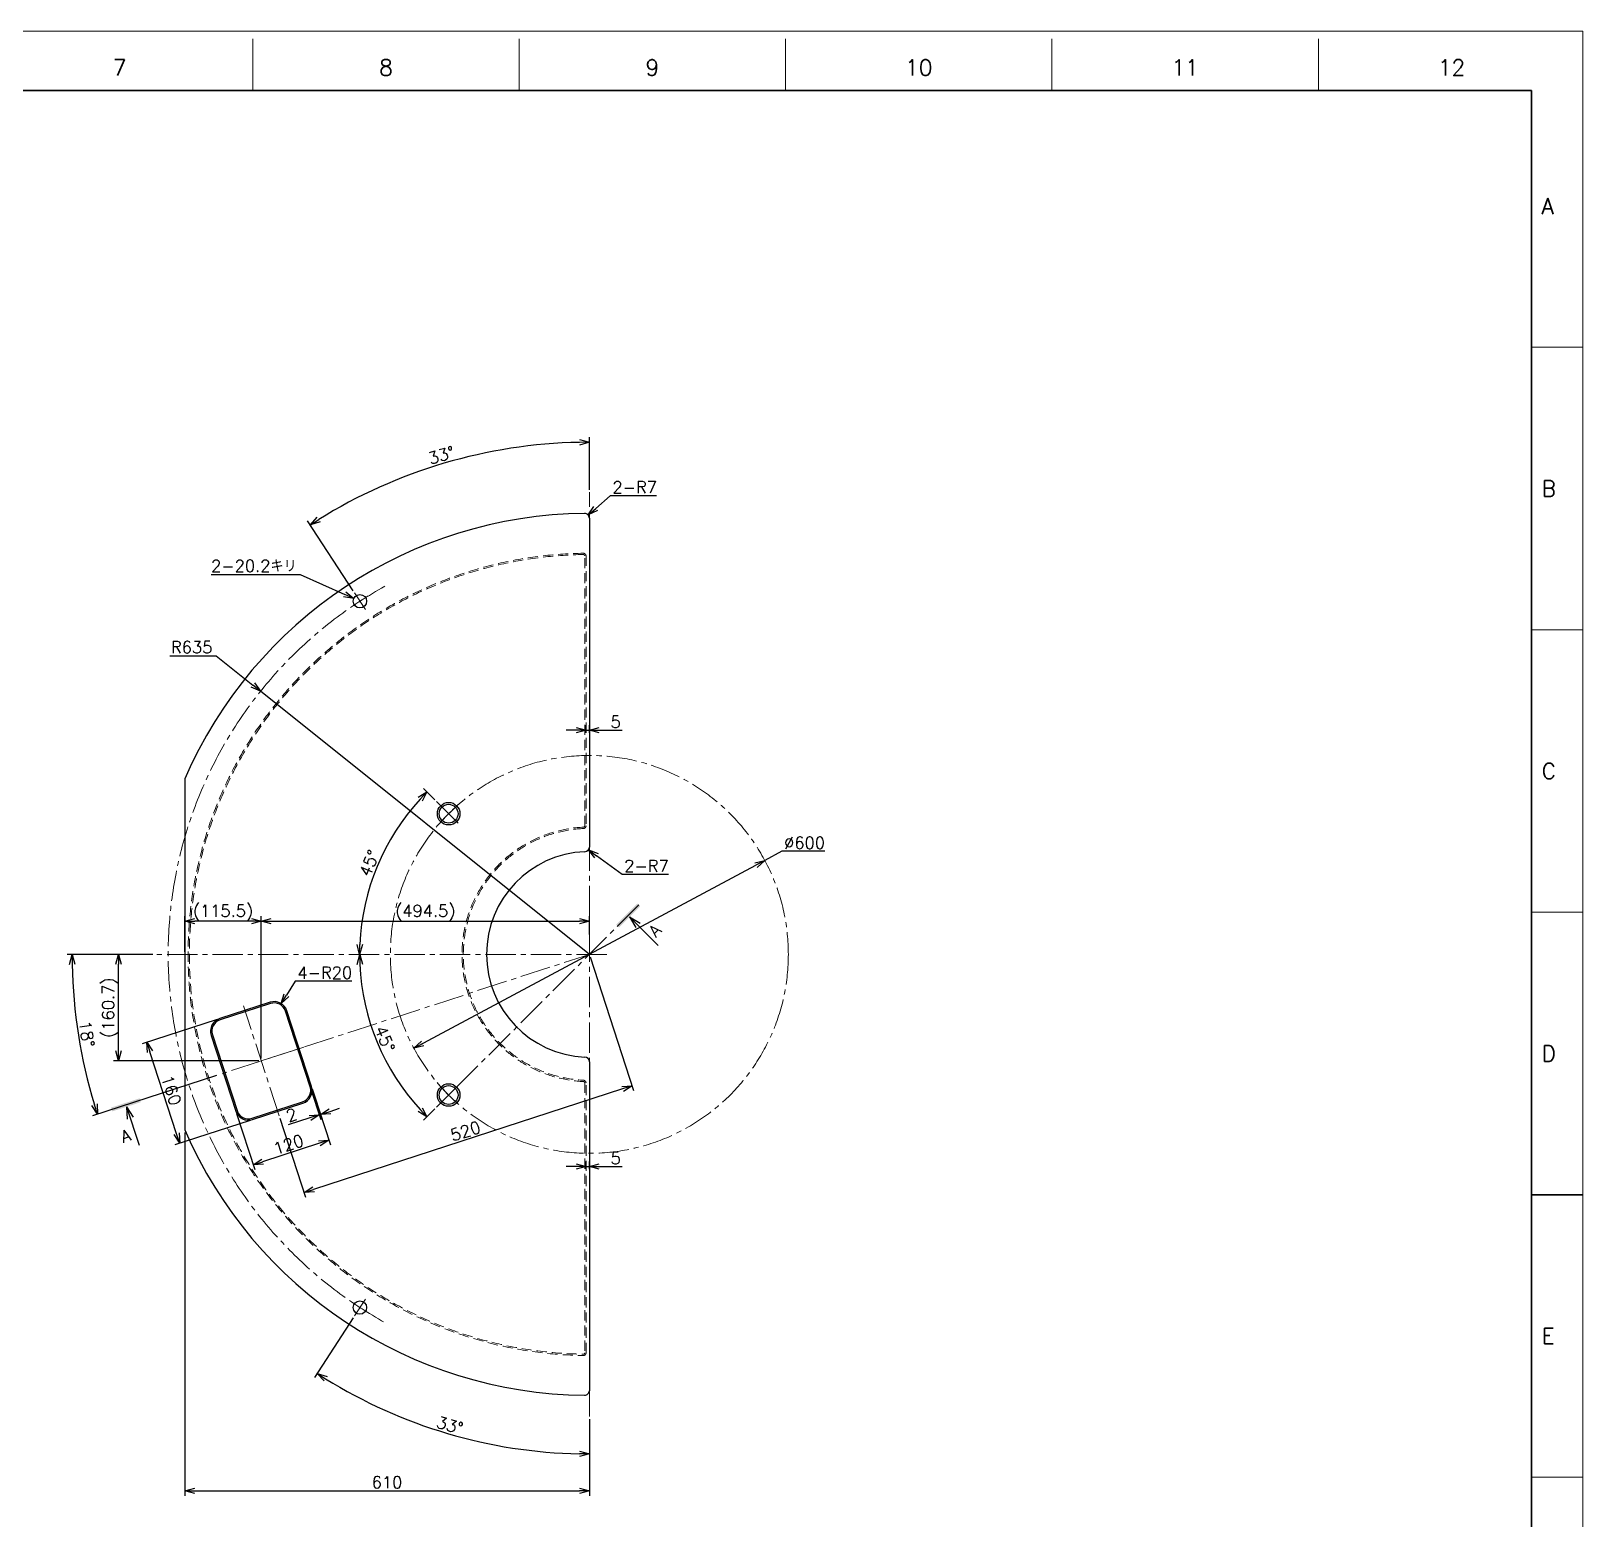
# Model space of a CAD drawing. Header units: millimetres. Extents: x 0 to 4969, y -29 to 3498.
# Drawn here: x 2630 to 4969, y 1254 to 3498 of the extents above; entities that cross this region are included whole.
import ezdxf
from ezdxf.enums import TextEntityAlignment as Align

# ---------------------------------------------------------------- set-up
doc = ezdxf.new("R2010")
doc.units = ezdxf.units.MM
doc.header["$LTSCALE"] = 2.4
doc.header["$PDMODE"] = 99
doc.header["$PDSIZE"] = 1
doc.linetypes.add('CENTER2', pattern=[28.575, 19.05, -3.175, 3.175, -3.175])
doc.linetypes.add('HIDDEN', pattern=[9.525, 6.35, -3.175])
for name, color, linetype, lineweight in [('04_HIDDEN', 2, 'HIDDEN', 13), ('05_CENTER', 4, 'CENTER2', 13), ('08_DIM', 3, 'Continuous', 13), ('90_FRAME', 5, 'Continuous', 35)]:
    doc.layers.add(name, color=color, linetype=linetype, lineweight=lineweight)
doc.layers.add('91_BLANK', color=5, linetype='Continuous', lineweight=0, plot=False)
doc.styles.add('KSS_TXT', font='txt.shx', dxfattribs={"bigfont": 'extfont2.shx'})
doc.styles.get("Standard").update_dxf_attribs({"font": 'txt.shx', "bigfont": 'extfont2.shx'})
doc.dimstyles.new('KSS_DIM', dxfattribs={"dimscale": 6, "dimtxt": 3, "dimasz": 2.5, "dimexe": 1.25, "dimexo": 0.625, "dimtad": 1, "dimdsep": 46, "dimtxsty": 'KSS_TXT', "dimblk": 'OPEN30', "dimcen": 0, "dimazin": 2, "dimtfac": 0.75, "dimtmove": 0, "dimatfit": 3, "dimldrblk": 'OPEN30', "dimfxl": 1.25, "dimtolj": 1, "dimarcsym": 0})
doc.dimstyles.new('KSS_DIM$3', dxfattribs={"dimscale": 6, "dimtxt": 3, "dimasz": 2.5, "dimexe": 1.25, "dimexo": 0.625, "dimtad": 1, "dimtih": 1, "dimtoh": 1, "dimdsep": 46, "dimtxsty": 'KSS_TXT', "dimblk": 'OPEN30', "dimcen": 0, "dimazin": 2, "dimtfac": 0.75, "dimtofl": 0, "dimtmove": 0, "dimatfit": 3, "dimldrblk": 'OPEN30', "dimfxl": 1.25, "dimtolj": 1, "dimarcsym": 0})
doc.dimstyles.new('KSS_DIM$4', dxfattribs={"dimscale": 6, "dimtxt": 3, "dimasz": 2.5, "dimexe": 1.25, "dimexo": 0.625, "dimtad": 1, "dimdsep": 46, "dimtxsty": 'KSS_TXT', "dimblk": 'OPEN30', "dimcen": 0, "dimse1": 1, "dimazin": 2, "dimtfac": 0.75, "dimtmove": 0, "dimatfit": 3, "dimldrblk": 'OPEN30', "dimfxl": 1.25, "dimtolj": 1, "dimarcsym": 0})

# ---------------------------------------------------------------- blocks, each defined once
blk = doc.blocks.new('_Open30')
at = {"color": 0, "linetype": 'ByBlock', "lineweight": -2}
for p, q in [((-1, 0.27), (0, 0)), ((0, 0), (-1, -0.27)), ((0, 0), (-1, 0))]:
    blk.add_line(p, q, dxfattribs=at)
blk = doc.blocks.new('*D160')
at = {"layer": '08_DIM', "color": 0, "lineweight": -2, "transparency": 16777216}
for p, q in [((3051.5, 1901.7), (3066.4, 1855.9)), ((3053.4, 1902.3), (3068.3, 1856.6)), ((3080.3, 1868.3), (3094.5, 1873)), ((3049.8, 1858.4), (3017, 1847.8)), ((3066, 1863.7), (3064.1, 1863.1))]:
    blk.add_line(p, q, dxfattribs=at)
at = {"layer": 'Defpoints', "color": 0, "transparency": 16777216}
for p in [(3050.4, 1905.3), (3052.3, 1905.9), (3064.1, 1863.1)]:
    blk.add_point(p, dxfattribs=at)
at = {"layer": '08_DIM', "color": 0, "lineweight": -2, "transparency": 16777216, "xscale": 15, "yscale": 15, "zscale": 15}
for p, rotation in [((3066, 1863.7), 197.9981486124472), ((3064.1, 1863.1), 17.99814861244724)]:
    blk.add_blockref('_Open30', p, dxfattribs=dict(at, rotation=rotation))
at = {"layer": '08_DIM', "color": 0, "transparency": 16777216, "insert": (3022.3, 1862.9), "char_height": 18, "attachment_point": 5, "rotation": 17.9981, "style": 'KSS_TXT'}
blk.add_mtext('\\A1;2', dxfattribs=at)
blk = doc.blocks.new('*D161')
at = {"layer": '08_DIM', "color": 0, "lineweight": -2, "transparency": 16777216}
for p, q in [((3053.4, 1902.3), (3080.9, 1817.7)), ((2939.3, 1865.3), (2966.8, 1780.7)), ((3064.3, 1820.2), (2978.7, 1792.4))]:
    blk.add_line(p, q, dxfattribs=at)
at = {"layer": 'Defpoints', "color": 0, "transparency": 16777216}
for p in [(3052.3, 1905.9), (2938.1, 1868.8), (2964.5, 1787.8)]:
    blk.add_point(p, dxfattribs=at)
at = {"layer": '08_DIM', "color": 0, "lineweight": -2, "transparency": 16777216, "xscale": 15, "yscale": 15, "zscale": 15}
for p, rotation in [((3078.6, 1824.9), 17.998148612449), ((2964.5, 1787.8), 197.998148612449)]:
    blk.add_blockref('_Open30', p, dxfattribs=dict(at, rotation=rotation))
at = {"layer": '08_DIM', "color": 0, "transparency": 16777216, "insert": (3017.6, 1818.5), "char_height": 18, "attachment_point": 5, "rotation": 17.9981, "style": 'KSS_TXT'}
blk.add_mtext('\\A1;120', dxfattribs=at)
blk = doc.blocks.new('*D162')
at = {"layer": '08_DIM', "color": 0, "lineweight": -2, "transparency": 16777216}
for p, q in [((2910.3, 2007), (2797, 1970.2)), ((2848.9, 1834.6), (2808.8, 1958.2)), ((2959.8, 1854.8), (2846.4, 1818))]:
    blk.add_line(p, q, dxfattribs=at)
at = {"layer": 'Defpoints', "color": 0, "transparency": 16777216}
for p in [(2913.9, 2008.1), (2804.1, 1972.5), (2963.4, 1856)]:
    blk.add_point(p, dxfattribs=at)
at = {"layer": '08_DIM', "color": 0, "lineweight": -2, "transparency": 16777216, "xscale": 15, "yscale": 15, "zscale": 15}
for p, rotation in [((2804.1, 1972.5), 107.9981486124531), ((2853.6, 1820.3), 287.9981486124531)]:
    blk.add_blockref('_Open30', p, dxfattribs=dict(at, rotation=rotation))
at = {"layer": '08_DIM', "color": 0, "transparency": 16777216, "insert": (2841, 1900.3), "char_height": 18, "attachment_point": 5, "rotation": 287.9981, "style": 'KSS_TXT'}
blk.add_mtext('\\A1;160', dxfattribs=at)
blk = doc.blocks.new('*D163')
at = {"layer": '08_DIM', "color": 0, "lineweight": -2, "transparency": 16777216}
for p, q in [((3472.4, 2101.5), (3538, 1899.6)), ((3521.4, 1902.1), (3055.4, 1750.7)), ((3004.8, 1857.9), (3043.4, 1738.9))]:
    blk.add_line(p, q, dxfattribs=at)
at = {"layer": 'Defpoints', "color": 0, "transparency": 16777216}
for p in [(3471.2, 2105.1), (3003.6, 1861.4), (3041.1, 1746.1)]:
    blk.add_point(p, dxfattribs=at)
at = {"layer": '08_DIM', "color": 0, "lineweight": -2, "transparency": 16777216, "xscale": 15, "yscale": 15, "zscale": 15}
for p, rotation in [((3535.7, 1906.7), 17.99814861244898), ((3041.1, 1746.1), 197.9981486124489)]:
    blk.add_blockref('_Open30', p, dxfattribs=dict(at, rotation=rotation))
at = {"layer": '08_DIM', "color": 0, "transparency": 16777216, "insert": (3284.4, 1838.5), "char_height": 18, "attachment_point": 5, "rotation": 17.9981, "style": 'KSS_TXT'}
blk.add_mtext('\\A1;520', dxfattribs=at)
blk = doc.blocks.new('*D164')
at = {"layer": '08_DIM', "color": 0, "lineweight": -2, "transparency": 16777216}
for p, q in [((2976.7, 1948.2), (2976.7, 2162.6)), ((2991.7, 2155.1), (3456.2, 2155.1)), ((3471.2, 2135.1), (3471.2, 2162.6))]:
    blk.add_line(p, q, dxfattribs=at)
at = {"layer": 'Defpoints', "color": 0, "transparency": 16777216}
for p in [(3471.2, 2155.1), (3471.2, 2131.3), (2976.7, 1944.4)]:
    blk.add_point(p, dxfattribs=at)
at = {"layer": '08_DIM', "color": 0, "lineweight": -2, "transparency": 16777216, "xscale": 15, "yscale": 15, "zscale": 15, "rotation": 180}
blk.add_blockref('_Open30', (2976.7, 2155.1), dxfattribs=at)
at = {"layer": '08_DIM', "color": 0, "lineweight": -2, "transparency": 16777216, "xscale": 15, "yscale": 15, "zscale": 15}
blk.add_blockref('_Open30', (3471.2, 2155.1), dxfattribs=at)
at = {"layer": '08_DIM', "color": 0, "transparency": 16777216, "insert": (3223.9, 2167.8), "char_height": 18, "attachment_point": 5, "style": 'KSS_TXT'}
blk.add_mtext('\\A1;(494.5)', dxfattribs=at)
blk = doc.blocks.new('*D165')
at = {"layer": '08_DIM', "color": 0, "lineweight": -2, "transparency": 16777216}
for p, q in [((2861.2, 2108.8), (2861.2, 2162.6)), ((2961.7, 2155.1), (2876.2, 2155.1)), ((2976.7, 1948.2), (2976.7, 2162.6))]:
    blk.add_line(p, q, dxfattribs=at)
at = {"layer": 'Defpoints', "color": 0, "transparency": 16777216}
for p in [(2861.2, 2155.1), (2861.2, 2105.1), (2976.7, 1944.4)]:
    blk.add_point(p, dxfattribs=at)
at = {"layer": '08_DIM', "color": 0, "lineweight": -2, "transparency": 16777216, "xscale": 15, "yscale": 15, "zscale": 15, "rotation": 180}
blk.add_blockref('_Open30', (2861.2, 2155.1), dxfattribs=at)
at = {"layer": '08_DIM', "color": 0, "lineweight": -2, "transparency": 16777216, "xscale": 15, "yscale": 15, "zscale": 15}
blk.add_blockref('_Open30', (2976.7, 2155.1), dxfattribs=at)
at = {"layer": '08_DIM', "color": 0, "transparency": 16777216, "insert": (2918.9, 2167.8), "char_height": 18, "attachment_point": 5, "style": 'KSS_TXT'}
blk.add_mtext('\\A1;(115.5)', dxfattribs=at)
blk = doc.blocks.new('*D166')
at = {"layer": '08_DIM', "color": 0, "lineweight": -2, "transparency": 16777216}
for p, q in [((3761.5, 2260.6), (3735.6, 2246.8)), ((3826.1, 2260.6), (3761.5, 2260.6)), ((3206.8, 1963.4), (3722.4, 2239.7))]:
    blk.add_line(p, q, dxfattribs=at)
at = {"layer": 'Defpoints', "color": 0, "transparency": 16777216}
for p in [(3735.6, 2246.8), (3206.8, 1963.4)]:
    blk.add_point(p, dxfattribs=at)
at = {"layer": '08_DIM', "color": 0, "lineweight": -2, "transparency": 16777216, "xscale": 15, "yscale": 15, "zscale": 15}
for p, rotation in [((3735.6, 2246.8), 28.18582820549281), ((3206.8, 1963.4), 208.1858282054928)]:
    blk.add_blockref('_Open30', p, dxfattribs=dict(at, rotation=rotation))
at = {"layer": '08_DIM', "color": 0, "transparency": 16777216, "insert": (3795.7, 2273.4), "char_height": 18, "attachment_point": 5, "style": 'KSS_TXT'}
blk.add_mtext('\\A1;%%C600', dxfattribs=at)
blk = doc.blocks.new('*D167')
at = {"layer": '08_DIM', "color": 0, "lineweight": -2, "transparency": 16777216}
blk.add_line((3238.3, 2338), (3221.1, 2355.3), dxfattribs=at)
blk.add_arc((3471.2, 2105.1), 346.3, 137.482, 177.518, dxfattribs=at)
at = {"layer": 'Defpoints', "color": 0, "transparency": 16777216}
for p in [(3240.9, 2335.4), (3277.3, 2299.1), (3171.3, 2278.2), (2816.8, 2105.1), (3497.5, 2105.1)]:
    blk.add_point(p, dxfattribs=at)
at = {"layer": '08_DIM', "color": 0, "lineweight": -2, "transparency": 16777216, "xscale": 15, "yscale": 15, "zscale": 15}
for p, rotation in [((3226.4, 2350), 46.24101406232535), ((3124.9, 2105.1), 268.7589859376718)]:
    blk.add_blockref('_Open30', p, dxfattribs=dict(at, rotation=rotation))
at = {"layer": '08_DIM', "color": 0, "transparency": 16777216, "insert": (3139.5, 2242.5), "char_height": 18, "attachment_point": 5, "rotation": 67.5, "style": 'KSS_TXT'}
blk.add_mtext('\\A1;45%%d', dxfattribs=at)
blk = doc.blocks.new('*D168')
at = {"layer": '08_DIM', "color": 0, "lineweight": -2, "transparency": 16777216}
blk.add_line((3238.3, 1872.1), (3221.1, 1854.9), dxfattribs=at)
blk.add_arc((3471.2, 2105.1), 346.3, 182.4822, 222.5178, dxfattribs=at)
at = {"layer": 'Defpoints', "color": 0, "transparency": 16777216}
for p in [(2816.8, 2105.1), (3497.5, 2105.1), (3136.8, 2015.5), (3277.3, 1911.1), (3240.9, 1874.8)]:
    blk.add_point(p, dxfattribs=at)
at = {"layer": '08_DIM', "color": 0, "lineweight": -2, "transparency": 16777216, "xscale": 15, "yscale": 15, "zscale": 15}
for p, rotation in [((3125, 2105.1), 91.24111200287793), ((3226.4, 1860.2), 313.7588879971221)]:
    blk.add_blockref('_Open30', p, dxfattribs=dict(at, rotation=rotation))
at = {"layer": '08_DIM', "color": 0, "transparency": 16777216, "insert": (3163.1, 1977.5), "char_height": 18, "attachment_point": 5, "rotation": 292.5, "style": 'KSS_TXT'}
blk.add_mtext('\\A1;45%%d', dxfattribs=at)
blk = doc.blocks.new('*D169')
at = {"layer": '08_DIM', "color": 0, "lineweight": -2, "transparency": 16777216}
for p, q in [((2861.2, 1836.5), (2861.2, 1288.6)), ((3471.2, 1404.4), (3471.2, 1288.6)), ((2876.2, 1296.1), (3456.2, 1296.1))]:
    blk.add_line(p, q, dxfattribs=at)
at = {"layer": 'Defpoints', "color": 0, "transparency": 16777216}
for p in [(2861.2, 1840.3), (3471.2, 1408.2), (3471.2, 1296.1)]:
    blk.add_point(p, dxfattribs=at)
at = {"layer": '08_DIM', "color": 0, "lineweight": -2, "transparency": 16777216, "xscale": 15, "yscale": 15, "zscale": 15, "rotation": 180}
blk.add_blockref('_Open30', (2861.2, 1296.1), dxfattribs=at)
at = {"layer": '08_DIM', "color": 0, "lineweight": -2, "transparency": 16777216, "xscale": 15, "yscale": 15, "zscale": 15}
blk.add_blockref('_Open30', (3471.2, 1296.1), dxfattribs=at)
at = {"layer": '08_DIM', "color": 0, "transparency": 16777216, "insert": (3166.2, 1308.9), "char_height": 18, "attachment_point": 5, "style": 'KSS_TXT'}
blk.add_mtext('\\A1;610', dxfattribs=at)
blk = doc.blocks.new('*D175')
at = {"layer": '08_DIM', "color": 0, "lineweight": -2, "transparency": 16777216}
for p, q in [((2813, 2105.1), (2754, 2105.1)), ((2761.5, 1959.4), (2761.5, 2090.1)), ((2972.9, 1944.4), (2754, 1944.4))]:
    blk.add_line(p, q, dxfattribs=at)
at = {"layer": 'Defpoints', "color": 0, "transparency": 16777216}
for p in [(2761.5, 2105.1), (2816.8, 2105.1), (2976.7, 1944.4)]:
    blk.add_point(p, dxfattribs=at)
at = {"layer": '08_DIM', "color": 0, "lineweight": -2, "transparency": 16777216, "xscale": 15, "yscale": 15, "zscale": 15}
for p, rotation in [((2761.5, 2105.1), 90), ((2761.5, 1944.4), 270)]:
    blk.add_blockref('_Open30', p, dxfattribs=dict(at, rotation=rotation))
at = {"layer": '08_DIM', "color": 0, "transparency": 16777216, "insert": (2748.7, 2024.8), "char_height": 18, "attachment_point": 5, "rotation": 90, "style": 'KSS_TXT'}
blk.add_mtext('\\A1;(160.7)', dxfattribs=at)
blk = doc.blocks.new('*D176')
at = {"layer": '08_DIM', "color": 0, "lineweight": -2, "transparency": 16777216}
for p, q in [((3520.5, 2225.6), (3482, 2253.9)), ((3590.3, 2225.6), (3520.5, 2225.6))]:
    blk.add_line(p, q, dxfattribs=at)
at = {"layer": 'Defpoints', "color": 0, "transparency": 16777216}
for p in [(3464.2, 2266.9), (3469.9, 2262.8)]:
    blk.add_point(p, dxfattribs=at)
at = {"layer": '08_DIM', "color": 0, "lineweight": -2, "transparency": 16777216, "xscale": 15, "yscale": 15, "zscale": 15, "rotation": 143.7216373849186}
blk.add_blockref('_Open30', (3469.9, 2262.8), dxfattribs=at)
at = {"layer": '08_DIM', "color": 0, "transparency": 16777216, "insert": (3557.3, 2238.4), "char_height": 18, "attachment_point": 5, "style": 'KSS_TXT'}
blk.add_mtext('\\A1;2-R7', dxfattribs=at)
blk = doc.blocks.new('*D177')
at = {"layer": '08_DIM', "color": 0, "lineweight": -2, "transparency": 16777216}
for p, q in [((3502.8, 2796.7), (3480.8, 2777.5)), ((3572.6, 2796.7), (3502.8, 2796.7))]:
    blk.add_line(p, q, dxfattribs=at)
at = {"layer": 'Defpoints', "color": 0, "transparency": 16777216}
for p in [(3464.2, 2763.1), (3469.5, 2767.7)]:
    blk.add_point(p, dxfattribs=at)
at = {"layer": '08_DIM', "color": 0, "lineweight": -2, "transparency": 16777216, "xscale": 15, "yscale": 15, "zscale": 15, "rotation": 221.0829320152801}
blk.add_blockref('_Open30', (3469.5, 2767.7), dxfattribs=at)
at = {"layer": '08_DIM', "color": 0, "transparency": 16777216, "insert": (3539.6, 2809.5), "char_height": 18, "attachment_point": 5, "style": 'KSS_TXT'}
blk.add_mtext('\\A1;2-R7', dxfattribs=at)
blk = doc.blocks.new('*D178')
at = {"layer": '08_DIM', "color": 0, "lineweight": -2, "transparency": 16777216}
for p, q in [((2901.3, 2678.1), (3035, 2678.1)), ((3035, 2678.1), (3102.4, 2647.9))]:
    blk.add_line(p, q, dxfattribs=at)
at = {"layer": 'Defpoints', "color": 0, "transparency": 16777216}
for p in [(3116.1, 2641.8), (3134.6, 2633.5)]:
    blk.add_point(p, dxfattribs=at)
at = {"layer": '08_DIM', "color": 0, "lineweight": -2, "transparency": 16777216, "xscale": 15, "yscale": 15, "zscale": 15, "rotation": 335.8858002404118}
blk.add_blockref('_Open30', (3116.1, 2641.8), dxfattribs=at)
at = {"layer": '08_DIM', "color": 0, "transparency": 16777216, "insert": (2965.5, 2690.9), "char_height": 18, "attachment_point": 5, "style": 'KSS_TXT'}
blk.add_mtext('\\A1;2-20.2キリ', dxfattribs=at)
blk = doc.blocks.new('*D181')
at = {"layer": '08_DIM', "color": 0, "lineweight": -2, "transparency": 16777216}
for p, q in [((3471.2, 2805.8), (3471.2, 2884.9)), ((3115.1, 2653.4), (3046.5, 2759.1))]:
    blk.add_line(p, q, dxfattribs=at)
blk.add_arc((3471.2, 2105.1), 772.3, 91.1129, 121.8879, dxfattribs=at)
at = {"layer": 'Defpoints', "color": 0, "transparency": 16777216}
for p in [(3323.9, 2863.2), (3471.2, 2802), (3117.2, 2650.3), (3133.5, 2625.1), (3471.2, 1408.2)]:
    blk.add_point(p, dxfattribs=at)
at = {"layer": '08_DIM', "color": 0, "lineweight": -2, "transparency": 16777216, "xscale": 15, "yscale": 15, "zscale": 15}
for p, rotation in [((3471.2, 2877.4), 0.5564371205931082), ((3050.6, 2752.8), 212.4443816119662)]:
    blk.add_blockref('_Open30', p, dxfattribs=dict(at, rotation=rotation))
at = {"layer": '08_DIM', "color": 0, "transparency": 16777216, "insert": (3248.3, 2857.8), "char_height": 18, "attachment_point": 5, "rotation": 16.5004, "style": 'KSS_TXT'}
blk.add_mtext('\\A1;33%%d', dxfattribs=at)
blk = doc.blocks.new('*D182')
at = {"layer": '08_DIM', "color": 0, "lineweight": -2, "transparency": 16777216}
for p, q in [((3115.1, 1556.8), (3056.8, 1466.9)), ((3471.2, 1404.4), (3471.2, 1344.2))]:
    blk.add_line(p, q, dxfattribs=at)
blk.add_arc((3471.2, 2105.1), 753.4, 238.1399, 268.8593, dxfattribs=at)
at = {"layer": 'Defpoints', "color": 0, "transparency": 16777216}
for p in [(3471.2, 2802), (3133.5, 1585.1), (3117.2, 1559.9), (3189, 1406.5), (3471.2, 1408.2)]:
    blk.add_point(p, dxfattribs=at)
at = {"layer": '08_DIM', "color": 0, "lineweight": -2, "transparency": 16777216, "xscale": 15, "yscale": 15, "zscale": 15}
for p, rotation in [((3060.9, 1473.2), 147.5695508624099), ((3471.2, 1351.7), 359.4296304050346)]:
    blk.add_blockref('_Open30', p, dxfattribs=dict(at, rotation=rotation))
at = {"layer": '08_DIM', "color": 0, "transparency": 16777216, "insert": (3260.9, 1394.9), "char_height": 18, "attachment_point": 5, "rotation": 343.4996, "style": 'KSS_TXT'}
blk.add_mtext('\\A1;33%%d', dxfattribs=at)
blk = doc.blocks.new('*D192')
at = {"layer": '08_DIM', "color": 0, "lineweight": -2, "transparency": 16777216}
for p, q in [((2838.6, 2555.5), (2908.5, 2555.5)), ((2908.5, 2555.5), (2963.8, 2511.3)), ((3471.3, 2105.1), (2975.5, 2501.9))]:
    blk.add_line(p, q, dxfattribs=at)
at = {"layer": 'Defpoints', "color": 0, "transparency": 16777216}
for p in [(2975.5, 2501.9), (3471.3, 2105.1)]:
    blk.add_point(p, dxfattribs=at)
at = {"layer": '08_DIM', "color": 0, "lineweight": -2, "transparency": 16777216, "xscale": 15, "yscale": 15, "zscale": 15, "rotation": 321.3249371592168}
blk.add_blockref('_Open30', (2975.5, 2501.9), dxfattribs=at)
at = {"layer": '08_DIM', "color": 0, "transparency": 16777216, "insert": (2871.7, 2568.3), "char_height": 18, "attachment_point": 5, "style": 'KSS_TXT'}
blk.add_mtext('\\A1;R635', dxfattribs=at)
blk = doc.blocks.new('seca05')
for q in [(-0.8, -3.5), (0.8, -3.5), (0, -10.64)]:
    blk.add_line((0, -0.5), q)
blk.add_solid([(-3.76, 0.5), (3.76, 0.5), (-3.76, -0.5), (3.76, -0.5)])
blk.add_attdef('A', text='', height=3).set_placement((-2.5, -7.37), align=Align.MIDDLE)
blk = doc.blocks.new('*D198')
at = {"layer": '08_DIM', "color": 0, "lineweight": -2, "transparency": 16777216}
for p, q in [((2813, 2105.1), (2683.9, 2105.1)), ((2909.1, 1922.5), (2722.4, 1861.8))]:
    blk.add_line(p, q, dxfattribs=at)
blk.add_arc((3471.2, 2105.1), 779.8, 181.1022, 196.8978, dxfattribs=at)
at = {"layer": 'Defpoints', "color": 0, "transparency": 16777216}
for p in [(2816.8, 2105.1), (3497.5, 2105.1), (2695.7, 2023.6), (3040.6, 1965.2), (2912.7, 1923.6)]:
    blk.add_point(p, dxfattribs=at)
at = {"layer": '08_DIM', "color": 0, "lineweight": -2, "transparency": 16777216, "xscale": 15, "yscale": 15, "zscale": 15}
for p, rotation in [((2691.4, 2105.1), 90.5510959534334), ((2729.6, 1864.1), 287.4489040465724)]:
    blk.add_blockref('_Open30', p, dxfattribs=dict(at, rotation=rotation))
at = {"layer": '08_DIM', "color": 0, "transparency": 16777216, "insert": (2713.6, 1985.1), "char_height": 18, "attachment_point": 5, "rotation": 279, "style": 'KSS_TXT'}
blk.add_mtext('\\A1;18%%d', dxfattribs=at)
blk = doc.blocks.new('*D199')
at = {"layer": '08_DIM', "color": 0, "lineweight": -2, "transparency": 16777216}
for p, q in [((3027.8, 2064.7), (3014.6, 2043.6)), ((3113.3, 2064.7), (3027.8, 2064.7))]:
    blk.add_line(p, q, dxfattribs=at)
at = {"layer": 'Defpoints', "color": 0, "transparency": 16777216}
for p in [(2996.2, 2013.8), (3006.7, 2030.8)]:
    blk.add_point(p, dxfattribs=at)
at = {"layer": '08_DIM', "color": 0, "lineweight": -2, "transparency": 16777216, "xscale": 15, "yscale": 15, "zscale": 15, "rotation": 238.1385385944222}
blk.add_blockref('_Open30', (3006.7, 2030.8), dxfattribs=at)
at = {"layer": '08_DIM', "color": 0, "transparency": 16777216, "insert": (3072.4, 2077.4), "char_height": 18, "attachment_point": 5, "style": 'KSS_TXT'}
blk.add_mtext('\\A1;4-R20', dxfattribs=at)
blk = doc.blocks.new('*D200')
at = {"layer": '08_DIM', "color": 0, "lineweight": -2, "transparency": 16777216}
for p, q in [((3451.2, 1785.1), (3436.2, 1785.1)), ((3466.2, 1781.4), (3466.2, 1792.6)), ((3466.2, 1785.1), (3471.2, 1785.1)), ((3471.2, 1781.4), (3471.2, 1792.6)), ((3486.2, 1785.1), (3520.7, 1785.1))]:
    blk.add_line(p, q, dxfattribs=at)
at = {"layer": 'Defpoints', "color": 0, "transparency": 16777216}
for p in [(3471.2, 1785.1), (3466.2, 1777.6), (3471.2, 1777.6)]:
    blk.add_point(p, dxfattribs=at)
at = {"layer": '08_DIM', "color": 0, "lineweight": -2, "transparency": 16777216, "xscale": 15, "yscale": 15, "zscale": 15}
blk.add_blockref('_Open30', (3466.2, 1785.1), dxfattribs=at)
at = {"layer": '08_DIM', "color": 0, "lineweight": -2, "transparency": 16777216, "xscale": 15, "yscale": 15, "zscale": 15, "rotation": 180}
blk.add_blockref('_Open30', (3471.2, 1785.1), dxfattribs=at)
at = {"layer": '08_DIM', "color": 0, "transparency": 16777216, "insert": (3511, 1797.9), "char_height": 18, "attachment_point": 5, "style": 'KSS_TXT'}
blk.add_mtext('\\A1;5', dxfattribs=at)
blk = doc.blocks.new('*D201')
at = {"layer": '08_DIM', "color": 0, "lineweight": -2, "transparency": 16777216}
for p, q in [((3451.2, 2443), (3436.2, 2443)), ((3466.2, 2439.2), (3466.2, 2450.5)), ((3466.2, 2443), (3471.2, 2443)), ((3471.2, 2439.2), (3471.2, 2450.5)), ((3486.2, 2443), (3520.7, 2443))]:
    blk.add_line(p, q, dxfattribs=at)
at = {"layer": 'Defpoints', "color": 0, "transparency": 16777216}
for p in [(3466.2, 2435.5), (3471.2, 2443), (3471.2, 2435.5)]:
    blk.add_point(p, dxfattribs=at)
at = {"layer": '08_DIM', "color": 0, "lineweight": -2, "transparency": 16777216, "xscale": 15, "yscale": 15, "zscale": 15}
blk.add_blockref('_Open30', (3466.2, 2443), dxfattribs=at)
at = {"layer": '08_DIM', "color": 0, "lineweight": -2, "transparency": 16777216, "xscale": 15, "yscale": 15, "zscale": 15, "rotation": 180}
blk.add_blockref('_Open30', (3471.2, 2443), dxfattribs=at)
at = {"layer": '08_DIM', "color": 0, "transparency": 16777216, "insert": (3511, 2455.7), "char_height": 18, "attachment_point": 5, "style": 'KSS_TXT'}
blk.add_mtext('\\A1;5', dxfattribs=at)

msp = doc.modelspace()

# ---------------------------------------------------------------- linework, layer by layer
at = {"color": 0}
for p, q in [((3471.2196, 2763.0544), (3471.2196, 2266.9415)), ((2861.2196, 2369.9029), (2861.2196, 1840.2804))]:
    msp.add_line(p, q, dxfattribs=at)
msp.add_line((3471.2196, 1943.2418), (3471.2196, 1447.1289))
for points in [[(2963.3493, 1855.9773), (3039.4338, 1880.6987, 0.414213562), (3052.2746, 1905.9002), (3015.1926, 2020.027, 0.414213562), (2989.9911, 2032.8677), (2913.9066, 2008.1464, 0.414213562), (2901.0658, 1982.9449), (2938.1479, 1868.8181, 0.414213562)], [(2962.7313, 1857.8795), (3038.8158, 1882.6008, 0.414213562), (3050.3725, 1905.2821), (3013.2905, 2019.4089, 0.414213562), (2990.6092, 2030.9656), (2914.5246, 2006.2443, 0.414213562), (2902.9679, 1983.5629), (2940.05, 1869.4362, 0.414213562)]]:
    msp.add_lwpolyline(points, format="xyb", close=True, dxfattribs=at)
for centre, radius in [((3125.3458, 2637.674), 10.1), ((3259.0886, 2317.2247), 17), ((3259.0886, 2317.2247), 14.2), ((3259.0876, 1892.9596), 17), ((3259.0876, 1892.9596), 14.2), ((3125.3214, 1572.4718), 10.1)]:
    msp.add_circle(centre, radius, dxfattribs=at)
for centre, radius, start, end in [((3471.2196, 2105.0916), 665, 90.6095411, 156.5335249), ((3464.2196, 2763.0544), 7, 0, 90.6095411), ((3471.192, 2105.0916), 155, 92.4667482, 267.5332518), ((3471.2196, 2105.0916), 665, 203.4664751, 269.3968754), ((3464.2196, 1447.1289), 7, 269.3904589, 0)]:
    msp.add_arc(centre, radius, start, end, dxfattribs=at)
for centre, start, end in [((3464.2196, 2266.9415), 272.4667482, 0), ((3464.2196, 1943.2418), 0, 87.5332518)]:
    msp.add_arc(centre, 7, start, end)
at = {"layer": '04_HIDDEN'}
for p, q in [((3464.2196, 2298.9024), (3464.2196, 2706.0454)), ((3466.2196, 2706.0454), (3466.2196, 2298.9013)), ((3464.2196, 1911.3204), (3464.2196, 1504.1774)), ((3466.2196, 1504.1774), (3466.2196, 1911.3215))]:
    msp.add_line(p, q, dxfattribs=at)
for centre, radius, start, end in [((3471.2196, 2105.0916), 605.0014, 90.8580368, 269.1419632), ((3471.2196, 2105.0916), 603.0014, 90.8580368, 269.1419632), ((3462.2196, 2706.0256), 4, 0, 90.8580368), ((3462.2196, 2706.0256), 2, 0, 90.8580368), ((3471.2196, 2105.1114), 192, 92.6530849, 267.3469151), ((3471.2191, 2105.1119), 189.9995, 92.6290228, 267.3532732), ((3462.2196, 2298.9024), 2, 273.2275702, 0), ((3462.2196, 2298.9013), 4, 273.2349343, 0), ((3462.2196, 1911.3204), 2, 0, 86.7724298), ((3462.2196, 1911.3215), 4, 0, 86.7650657), ((3462.2196, 1504.1576), 4, 269.1419632, 0), ((3462.2196, 1504.1576), 2, 269.1419632, 0)]:
    msp.add_arc(centre, radius, start, end, dxfattribs=at)
at = {"layer": '05_CENTER'}
for p, q in [((3471.2196, 1408.1924), (3471.2196, 2802.0303)), ((3117.1638, 2650.2727), (3133.5278, 2625.0752)), ((3240.9158, 2335.3976), (3277.2615, 2299.0519)), ((3545.7334, 2179.6169), (3240.9148, 1874.7868)), ((3497.4558, 2105.0916), (2816.7605, 2105.0916)), ((2976.6702, 1944.4225), (3471.2196, 2105.0916)), ((3003.6367, 1861.4284), (2949.7038, 2027.4167)), ((3040.6432, 1965.2086), (2912.6972, 1923.6364)), ((3240.9148, 1874.7868), (3277.2604, 1911.1324)), ((3117.1638, 1559.9106), (3133.5278, 1585.108))]:
    msp.add_line(p, q, dxfattribs=at)
msp.add_circle((3471.2196, 2105.0916), 300, dxfattribs=at)
for centre, radius, start, end in [((3471.2763, 2105.0686), 635, 119.0645962, 240.9354038), ((3471.2196, 2105.0916), 635, 121.6519634, 124.3629557), ((3471.2196, 2105.0916), 300, 130.0898226, 139.9096019), ((3471.2196, 2105.0916), 300, 220.0901104, 229.9098897), ((3471.2609, 2105.0201), 635, 235.6370443, 238.3480366)]:
    msp.add_arc(centre, radius, start, end, dxfattribs=at)
at = {"layer": '90_FRAME', "color": 4, "lineweight": 13}
for p, q in [((2963.8549, 3407.7472), (2963.8549, 3485.5188)), ((3365.4554, 3407.7472), (3365.4554, 3485.5188)), ((3767.0558, 3407.7472), (3767.0558, 3485.5188)), ((4168.6562, 3407.7472), (4168.6562, 3485.5188)), ((4570.2567, 3407.7472), (4570.2567, 3485.5188)), ((4969.2052, 3020.5355), (4891.4336, 3020.5355)), ((4969.2052, 2594.5522), (4891.4336, 2594.5522)), ((4969.2052, 2168.5689), (4891.4336, 2168.5689)), ((4969.2052, 1316.6022), (4891.4336, 1316.6022))]:
    msp.add_line(p, q, dxfattribs=at)
at = {"layer": '90_FRAME'}
msp.add_line((4969.2052, 1742.5855), (4891.4336, 1742.5855), dxfattribs=at)
msp.add_lwpolyline([(233.0754, 77.4239), (4891.4336, 77.4239), (4891.4336, 3407.7472), (233.0754, 3407.7472)], close=True, dxfattribs=at)
at = {"layer": '91_BLANK'}
msp.add_lwpolyline([(0, 0), (4969.2052, 0), (4969.2052, 3497.5188), (0, 3497.5188)], close=True, dxfattribs=at)

# ---------------------------------------------------------------- block references
ref = msp.add_blockref('seca05', (3529.7675, 2163.6509), dxfattribs=dict(xscale=6, yscale=6, zscale=6, rotation=45))
ref.add_attrib('A', 'A', dxfattribs={"height": 18, "rotation": 45}).set_placement((3569.9472, 2141.4816), align=Align.MIDDLE)
at = {"xscale": 6.000000000000001, "yscale": 6.000000000000001, "zscale": 6.000000000000001, "rotation": 17.99814862940809}
msp.add_blockref('seca05', (2772.5698, 1878.1113), dxfattribs=at).add_auto_attribs({'A': 'A'})

# ---------------------------------------------------------------- texts
at = {"layer": '90_FRAME', "color": 0, "lineweight": 13, "style": 'KSS_TXT'}
for s, p in [('7', (2763.0547, 3423.2374)), ('8', (3164.6551, 3423.2374)), ('9', (3566.2556, 3423.2374)), ('10', (3967.856, 3423.2374)), ('11', (4369.4564, 3423.2374)), ('12', (4771.0569, 3423.2374))]:
    msp.add_text(s, height=24, dxfattribs=at).set_placement(p, align=Align.BOTTOM_CENTER)
for s, p in [('A', (4906.8942, 3233.5271)), ('B', (4906.8942, 2807.5438)), ('C', (4906.8942, 2381.5605)), ('D', (4906.8942, 1955.5772)), ('E', (4906.8942, 1529.5939))]:
    msp.add_text(s, height=24, dxfattribs=at).set_placement(p, align=Align.MIDDLE_LEFT)

# ---------------------------------------------------------------- dimensions: what is measured, and where the dimension line sits
at = {"layer": '08_DIM'}
for base, line1, line2, picture, middle in [((3323.8581, 2863.1817), ((3117.1638, 2650.2727), (3133.5278, 2625.0752)), ((3471.2196, 1408.1924), (3471.2196, 2802.0303)), '*D181', (3248.2537, 2857.792)), ((3188.9784, 1406.5394), ((3471.2196, 1408.1924), (3471.2196, 2802.0303)), ((3117.1638, 1559.9106), (3133.5278, 1585.108)), '*D182', (3260.8541, 1394.9282)), ((3171.325, 2278.2371), ((3497.4558, 2105.0916), (2816.7605, 2105.0916)), ((3240.9158, 2335.3976), (3277.2615, 2299.0519)), '*D167', (3139.4996, 2242.4954)), ((2695.6661, 2023.5841), ((3497.4558, 2105.0916), (2816.7605, 2105.0916)), ((3040.6432, 1965.2086), (2912.6972, 1923.6364)), '*D198', (2713.5877, 1985.1042)), ((3136.7546, 2015.472), ((3240.9148, 1874.7868), (3277.2604, 1911.1324)), ((3497.4558, 2105.0916), (2816.7605, 2105.0916)), '*D168', (3163.1047, 1977.4663))]:
    dim = msp.add_angular_dim_2l(base=base, line1=line1, line2=line2, dimstyle='KSS_DIM', dxfattribs=at)
    dim.commit()
    dim.dimension.update_dxf_attribs({"geometry": picture, "text_midpoint": middle})
for center, mpoint, text, picture, middle in [((3464.2196, 2763.0544), (3469.4959, 2767.6545), '2-<>', '*D177', (3539.5799, 2796.716)), ((3464.2196, 2266.9415), (3469.8627, 2262.7996), '2-<>', '*D176', (3557.2633, 2225.6224)), ((2996.1715, 2013.8466), (3006.7288, 2030.8332), '4-<>', '*D199', (3072.3769, 2064.6589))]:
    dim = msp.add_radius_dim(center=center, mpoint=mpoint, text=text, dimstyle='KSS_DIM$4', override={"dimtih": 1, "dimtoh": 1, "dimpost": 'R<>', "dimtix": 1, "dimtofl": 0}, dxfattribs=at)
    dim.commit()
    dim.dimension.update_dxf_attribs({"geometry": picture, "text_midpoint": middle, "dimtype": 164})
dim = msp.add_diameter_dim_2p(p1=(3134.5644, 2633.5475), p2=(3116.1272, 2641.8004), text='2-<>キリ', dimstyle='KSS_DIM$3', override={"dimpost": '<>', "dimtix": 1}, dxfattribs=at)
dim.commit()
dim.dimension.update_dxf_attribs({"geometry": '*D178', "text_midpoint": (2965.5244, 2678.1259), "dimtype": 163})
dim = msp.add_radius_dim(center=(3471.2763, 2105.0686), mpoint=(2975.5302, 2501.882), dimstyle='KSS_DIM$4', override={"dimtih": 1, "dimtoh": 1, "dimpost": 'R<>', "dimtix": 1}, dxfattribs=at)
dim.commit()
dim.dimension.update_dxf_attribs({"geometry": '*D192', "text_midpoint": (2871.6997, 2555.5257), "dimtype": 164})
for base, p1, p2, picture, middle in [((3471.2196, 2442.9571), (3466.2196, 2435.4571), (3471.2196, 2435.4571), '*D201', (3510.9696, 2455.7196)), ((3471.2196, 1296.1312), (2861.2196, 1840.2804), (3471.2196, 1408.1924), '*D169', (3166.2196, 1308.8812)), ((3471.2196, 1785.1045), (3466.2196, 1777.6045), (3471.2196, 1777.6045), '*D200', (3510.9696, 1797.867))]:
    dim = msp.add_linear_dim(base=base, p1=p1, p2=p2, dimstyle='KSS_DIM', dxfattribs=at)
    dim.commit()
    dim.dimension.update_dxf_attribs({"geometry": picture, "text_midpoint": middle})
dim = msp.add_diameter_dim_2p(p1=(3206.7935, 1963.3918), p2=(3735.6457, 2246.7915), dimstyle='KSS_DIM$3', override={"dimpost": '%%C<>', "dimtix": 1, "dimatfit": 2}, dxfattribs=at)
dim.commit()
dim.dimension.update_dxf_attribs({"geometry": '*D166', "text_midpoint": (3795.6686, 2260.6361), "dimtype": 163})
for base, p2, picture, middle in [((2861.2196, 2155.0637), (2861.2196, 2105.0916), '*D165', (2918.9449, 2167.8387)), ((3471.2196, 2155.0637), (3471.2196, 2131.3278), '*D164', (3223.9449, 2167.8262))]:
    dim = msp.add_linear_dim(base=base, p1=(2976.6702, 1944.4225), p2=p2, text='(<>)', dimstyle='KSS_DIM', override={"dimdec": 1}, dxfattribs=at)
    dim.commit()
    dim.dimension.update_dxf_attribs({"geometry": picture, "text_midpoint": middle})
dim = msp.add_linear_dim(base=(2761.4804, 2105.0916), p1=(2976.6702, 1944.4225), p2=(2816.7605, 2105.0916), angle=90, text='(<>)', dimstyle='KSS_DIM', override={"dimdec": 1}, dxfattribs=at)
dim.commit()
dim.dimension.update_dxf_attribs({"geometry": '*D175', "text_midpoint": (2748.7304, 2024.7571)})
dim = msp.add_linear_dim(base=(3041.1181, 1746.0598), p1=(3471.2203, 2105.0916), p2=(3003.6367, 1861.4284), angle=17.9981486, dimstyle='KSS_DIM', override={"dimdec": 1}, dxfattribs=at)
dim.commit()
dim.dimension.update_dxf_attribs({"geometry": '*D163', "text_midpoint": (3284.448, 1838.5329)})
for base, p1, p2, angle, picture, middle in [((2804.1436, 1972.4861), (2963.3501, 1855.9776), (2913.9066, 2008.1464), 287.9981486, '*D162', (2840.9886, 1900.3404)), ((2964.4695, 1787.7996), (3052.2746, 1905.9002), (2938.1479, 1868.8181), 17.9981486, '*D161', (3017.5939, 1818.4649)), ((3064.0849, 1863.0752), (3052.2746, 1905.9002), (3050.3725, 1905.2821), 17.9981486, '*D160', (3022.3404, 1862.9191))]:
    dim = msp.add_linear_dim(base=base, p1=p1, p2=p2, angle=angle, dimstyle='KSS_DIM', dxfattribs=at)
    dim.commit()
    dim.dimension.update_dxf_attribs({"geometry": picture, "text_midpoint": middle})

doc.saveas('drawing.dxf')
